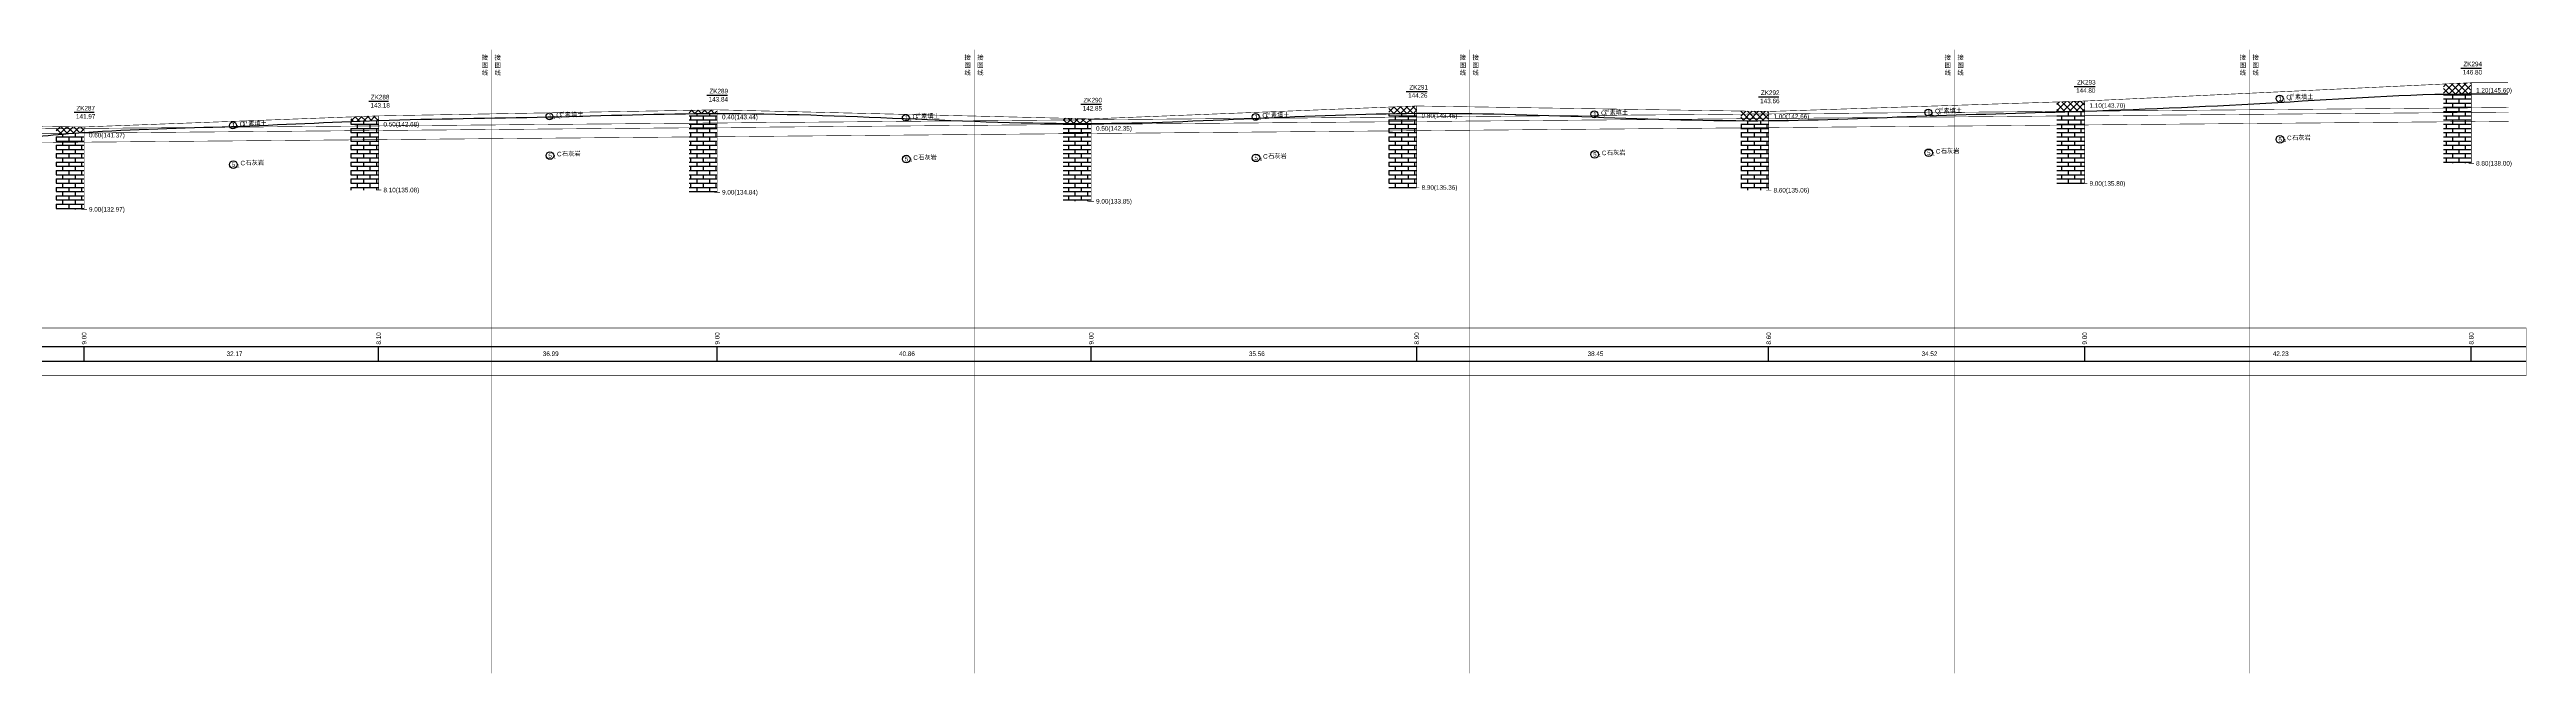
# Model space of a CAD drawing. Header units: inches. Extents: x -205 to 12199, y -11610 to -150.
# Drawn here: x 10846 to 12199, y -11593 to -11252 of the extents above; entities that cross this region are included whole.
import ezdxf

# ---------------------------------------------------------------- set-up
doc = ezdxf.new("R2010")
doc.units = ezdxf.units.IN
doc.header["$MEASUREMENT"] = 0
for name, pattern in [('ACAD_ISO03W100', [30, 12, -18]), ('ACAD_ISO05W100', [34, 24, -3, 0.5, -3, 0.5, -3]), ('ACAD_ISO12W100', [21, 12, -3, 0, -3, 0, -3])]:
    doc.linetypes.add(name, pattern=pattern)
for name, color, linetype in [('地质-地层符号', 3, 'Continuous'), ('地质-地层线', 7, 'Continuous'), ('地质-地面线', 7, 'Continuous'), ('地质-填充花纹', 4, 'Continuous'), ('地质-文字', 7, 'Continuous'), ('地质-标注栏', 7, 'Continuous'), ('地质-钻孔', 7, 'Continuous'), ('管底', 7, 'Continuous'), ('红线', 1, 'ACAD_ISO05W100')]:
    doc.layers.add(name, color=color, linetype=linetype)
doc.styles.add('LZ_PMT_LINE', font='', dxfattribs={"height": 2})
doc.styles.get("Standard").update_dxf_attribs({"font": ''})
doc.styles.add('地层编号', font='Comfont.shx', dxfattribs={"width": 0.7, "height": 2.5, "bigfont": 'Hztxt12a.shx'})
doc.styles.add('层底标注', font='Comfont.shx', dxfattribs={"width": 0.7, "height": 2.5, "bigfont": 'Hztxt12a.shx'})
doc.styles.add('岩土名称', font='Comfont.shx', dxfattribs={"width": 0.7, "height": 2.5, "bigfont": 'Hztxt12a.shx'})
doc.styles.add('时代', font='Comfont.shx', dxfattribs={"width": 0.7, "height": 2.5, "bigfont": 'Hztxt12a.shx'})
doc.styles.add('标注栏数据', font='Comfont.shx', dxfattribs={"width": 0.7, "height": 2.5, "bigfont": 'Hztxt12a.shx'})
doc.styles.add('钻孔标注', font='Comfont.shx', dxfattribs={"width": 0.7, "height": 2.5, "bigfont": 'Hztxt12a.shx'})
doc.styles.get('LZ_PMT_LINE').set_extended_font_data('SimSun')
doc.styles.get('Standard').set_extended_font_data('SimSun')
doc.linetypes.add('bzhjcx', pattern='A,0.001,[2,XX1.shx,S=1,R=0,X=1,Y=0],-2', length=2.001)
doc.linetypes.add('swx', pattern='A,7,-1.5,["●",LZ_PMT_LINE,S=0.05,R=0,X=0,Y=0],-1.5', length=10)
pattern_1 = [(0, (0, 0), (0, 2.3), []), (90, (0, 0), (-3.5, 2.3), [2.3, -2.3])]
pattern_2 = [(45, (0, 0), (-1.76776695, 1.76776695), []), (135, (0, 0), (-1.76776695, -1.76776695), [])]

msp = doc.modelspace()

# ---------------------------------------------------------------- hatches: boundary and pattern name
at = {"layer": '地质-填充花纹', "linetype": 'Continuous'}
h = msp.add_hatch(dxfattribs=at)
h.set_pattern_fill('GKSTT', scale=0.5, style=0, pattern_type=2)
h.set_pattern_definition(pattern_2)
h.paths.add_polyline_path([(11592.83621, -11287.06656), (11584.13294, -11287.15179), (11579.13351, -11287.22738), (11577.83621, -11287.25158), (11577.83621, -11283.66876), (11592.83621, -11283.07403)])
h = msp.add_hatch(dxfattribs=at)
h.set_pattern_fill('GKSTT', scale=0.5, style=0, pattern_type=2)
h.set_pattern_definition(pattern_2)
h.paths.add_polyline_path([(11957.68117, -11285.87201), (11951.58632, -11286.06557), (11946.58867, -11286.21899), (11942.68117, -11286.33592), (11942.68117, -11280.86764), (11957.68117, -11280.37233)])
h = msp.add_hatch(dxfattribs=at)
h.set_pattern_fill('GKSTT', scale=0.5, style=0, pattern_type=2)
h.set_pattern_definition(pattern_2)
h.paths.add_polyline_path([(12168.8423, -11276.36593), (12163.38996, -11276.40648), (12158.39046, -11276.47637), (12153.8423, -11276.56599), (12153.8423, -11271.08627), (12168.8423, -11270.37591)])
h = msp.add_hatch(dxfattribs=at)
h.set_pattern_fill('GKSHY', scale=0.5, style=0, pattern_type=2)
h.set_pattern_definition(pattern_1)
h.paths.add_polyline_path([(12168.8423, -11314.36407), (12153.8423, -11314.36407), (12153.8423, -11276.56599), (12158.39046, -11276.47637), (12163.38996, -11276.40648), (12168.8423, -11276.36593)])
h = msp.add_hatch(dxfattribs=at)
h.set_pattern_fill('GKSTT', scale=0.5, style=0, pattern_type=2)
h.set_pattern_definition(pattern_2)
h.paths.add_polyline_path([(10864.93399, -11294.511), (10864.93399, -11297.53364), (10857.574, -11298.10938), (10852.59172, -11298.52996), (10849.93399, -11298.76163), (10849.93399, -11294.32626)])
h = msp.add_hatch(dxfattribs=at)
h.set_pattern_fill('GKSTT', scale=0.5, style=0, pattern_type=2)
h.set_pattern_definition(pattern_2)
h.paths.add_polyline_path([(11025.76653, -11290.97262), (11020.53634, -11291.15039), (11015.53968, -11291.33301), (11010.76653, -11291.51749), (11010.76653, -11289.03778), (11025.76653, -11288.47353)])
h = msp.add_hatch(dxfattribs=at)
h.set_pattern_fill('GKSHY', scale=0.5, style=0, pattern_type=2)
h.set_pattern_definition(pattern_1)
h.paths.add_polyline_path([(11025.76653, -11328.96413), (11010.76653, -11328.96413), (11010.76653, -11291.51749), (11015.53968, -11291.33301), (11020.53634, -11291.15039), (11025.76653, -11290.97262)])
h = msp.add_hatch(dxfattribs=at)
h.set_pattern_fill('GKSTT', scale=0.5, style=0, pattern_type=2)
h.set_pattern_definition(pattern_2)
h.paths.add_polyline_path([(11210.7264, -11287.1651), (11203.47456, -11287.19405), (11198.47474, -11287.23646), (11195.7264, -11287.26865), (11195.7264, -11285.43619), (11210.7264, -11285.16857)])
h = msp.add_hatch(dxfattribs=at)
h.set_pattern_fill('GKSHY', scale=0.5, style=0, pattern_type=2)
h.set_pattern_definition(pattern_1)
h.paths.add_polyline_path([(11210.7264, -11330.16137), (11204.81151, -11330.09662), (11198.64603, -11330.06549), (11195.7264, -11330.05536), (11195.7264, -11287.26865), (11198.47474, -11287.23646), (11203.47456, -11287.19405), (11210.7264, -11287.1651)])
h = msp.add_hatch(dxfattribs=at)
h.set_pattern_fill('GKSTT', scale=0.5, style=0, pattern_type=2)
h.set_pattern_definition(pattern_2)
h.paths.add_polyline_path([(11415.02671, -11290.108), (11415.02671, -11292.6143), (11408.08074, -11292.62103), (11403.08079, -11292.59959), (11400.02671, -11292.57415), (11400.02671, -11289.74457)])
h = msp.add_hatch(dxfattribs=at)
h.set_pattern_fill('GKSHY', scale=0.5, style=0, pattern_type=2)
h.set_pattern_definition(pattern_1)
h.paths.add_polyline_path([(11403.08079, -11292.59959), (11408.08074, -11292.62103), (11415.02671, -11292.6143), (11415.02671, -11335.11207), (11409.08672, -11335.06482), (11402.89551, -11334.88229), (11400.02671, -11334.78118), (11400.02671, -11292.57415)])
h = msp.add_hatch(dxfattribs=at)
h.set_pattern_fill('GKSHY', scale=0.5, style=0, pattern_type=2)
h.set_pattern_definition(pattern_1)
h.paths.add_polyline_path([(11592.83621, -11327.56411), (11577.83621, -11327.56411), (11577.83621, -11287.25158), (11579.13351, -11287.22738), (11584.13294, -11287.15179), (11592.83621, -11287.06656)])
h = msp.add_hatch(dxfattribs=at)
h.set_pattern_fill('GKSTT', scale=0.5, style=0, pattern_type=2)
h.set_pattern_definition(pattern_2)
h.paths.add_polyline_path([(11785.06365, -11286.06017), (11785.06365, -11291.06539), (11779.17137, -11291.09653), (11774.17137, -11291.09918), (11770.06365, -11291.08488), (11770.06365, -11285.82607)])
h = msp.add_hatch(dxfattribs=at)
h.set_pattern_fill('GKSHY', scale=0.5, style=0, pattern_type=2)
h.set_pattern_definition(pattern_1)
h.paths.add_polyline_path([(11785.06365, -11329.06396), (11778.90643, -11329.06132), (11772.49875, -11328.99607), (11770.06365, -11328.96491), (11770.06365, -11291.08488), (11774.17137, -11291.09918), (11779.17137, -11291.09653), (11785.06365, -11291.06539)])
h = msp.add_hatch(dxfattribs=at)
h.set_pattern_fill('GKSHY', scale=0.5, style=0, pattern_type=2)
h.set_pattern_definition(pattern_1)
h.paths.add_polyline_path([(11957.68117, -11325.36407), (11942.68117, -11325.36407), (11942.68117, -11286.33592), (11946.58867, -11286.21899), (11951.58632, -11286.06557), (11957.68117, -11285.87201)])
h = msp.add_hatch(dxfattribs=at)
h.set_pattern_fill('GKSHY', scale=0.5, style=0, pattern_type=2)
h.set_pattern_definition(pattern_1)
h.paths.add_polyline_path([(10864.93399, -11339.51408), (10858.03586, -11339.51408), (10852.88388, -11339.39009), (10849.93399, -11339.29699), (10849.93399, -11298.76163), (10852.59172, -11298.52996), (10857.574, -11298.10938), (10864.93399, -11297.53364)])

# ---------------------------------------------------------------- linework, layer by layer
at = {"layer": '地质-地层符号', "color": 7, "linetype": 'Continuous'}
for centre, major_axis in [((12064.38674, -11279.03907), (0, 1.875)), ((10946.47526, -11293.6641), (0, 1.875)), ((11119.37147, -11288.73911), (0, 1.875)), ((11314.00155, -11289.56408), (0, 1.875)), ((11505.05646, -11289.01409), (0, 1.875)), ((11690.07493, -11287.61409), (0, 1.875)), ((11872.49741, -11286.63907), (0, 1.875)), ((11119.5798, -11310.11411), (0, 2.08333)), ((11314.20989, -11312.06404), (0, 2.08333)), ((11505.26479, -11311.38915), (0, 2.08333)), ((11690.28327, -11309.48909), (0, 2.08333)), ((11872.70574, -11308.63928), (0, 2.08333)), ((12064.59507, -11301.28911), (0, 2.08333)), ((10946.6836, -11315.03914), (0, 2.08333))]:
    msp.add_ellipse(centre, major_axis=major_axis, ratio=1, dxfattribs=at)
at = {"layer": '地质-地层线', "color": 7, "linetype": 'bzhjcx', "lineweight": 25}
msp.add_spline([(10662.19722, -11314.51408), (10763.69061, -11306.01408), (10842.62991, -11299.40297), (10865.18399, -11297.51408), (10945.60026, -11294.2391), (11026.01653, -11290.96412), (11118.49647, -11289.06411), (11210.9764, -11287.16411), (11313.12655, -11289.88908), (11415.27671, -11292.61406), (11504.18146, -11289.83909), (11593.08621, -11287.06411), (11689.19993, -11289.06409), (11785.31365, -11291.06407), (11871.62241, -11288.46407), (11957.93117, -11285.86407), (12063.51173, -11281.11407), (12169.0923, -11276.36407), (12179.0923, -11276.36407), (12189.0923, -11276.36407)], degree=3, dxfattribs=at)
at = {"layer": '地质-地面线', "color": 7, "linetype": 'Continuous', "const_width": 0.3}
msp.add_lwpolyline([(8964.80913, -11285.3141), (9185.36266, -11310.56411), (9416.23419, -11300.21408), (9604.85229, -11300.26405), (9801.91549, -11301.91406), (9979.49862, -11297.8141), (10124.79405, -11296.96411), (10288.72685, -11287.76405), (10470.39119, -11295.26405), (10662.19722, -11292.01408), (10865.18399, -11294.51408), (11026.01653, -11288.46412), (11210.9764, -11285.16411), (11415.27671, -11290.11406), (11593.08621, -11283.06411), (11785.31365, -11286.06407), (11957.93117, -11280.36407), (12169.0923, -11270.36407), (12189.0923, -11270.36407)], dxfattribs=at)
at = {"layer": '地质-标注栏', "color": 7, "linetype": 'Continuous', "const_width": 0.3}
for points in [[(419.52411, -11404.36426), (12199.09231, -11404.36426)], [(12199.09231, -11404.36426), (12199.09231, -11430.36426)], [(419.52411, -11430.36426), (12199.09231, -11430.36426)]]:
    msp.add_lwpolyline(points, dxfattribs=at)
at = {"layer": '地质-标注栏', "color": 7, "linetype": 'Continuous'}
for points in [[(419.52411, -11414.36426), (12199.09231, -11414.36426)], [(10865.18399, -11422.36426), (10865.18399, -11414.36426)], [(10865.18399, -11422.36426), (10865.18399, -11414.36426)], [(11026.01653, -11422.36426), (11026.01653, -11414.36426)], [(11026.01653, -11422.36426), (11026.01653, -11414.36426)], [(11210.9764, -11422.36426), (11210.9764, -11414.36426)], [(11210.9764, -11422.36426), (11210.9764, -11414.36426)], [(11415.27671, -11422.36426), (11415.27671, -11414.36426)], [(11415.27671, -11422.36426), (11415.27671, -11414.36426)], [(11593.08621, -11422.36426), (11593.08621, -11414.36426)], [(11593.08621, -11422.36426), (11593.08621, -11414.36426)], [(11785.31365, -11422.36426), (11785.31365, -11414.36426)], [(11785.31365, -11422.36426), (11785.31365, -11414.36426)], [(11957.93117, -11422.36426), (11957.93117, -11414.36426)], [(11957.93117, -11422.36426), (11957.93117, -11414.36426)], [(12169.0923, -11422.36426), (12169.0923, -11414.36426)], [(419.52411, -11422.36426), (12199.09231, -11422.36426)]]:
    msp.add_lwpolyline(points, dxfattribs=at)
at = {"layer": '地质-钻孔', "color": 7, "linetype": 'Continuous'}
for p, q in [((12163.4375, -11262.36426), (12174.74707, -11262.36426)), ((11020.61133, -11280.46387), (11031.4209, -11280.46387)), ((11205.32129, -11277.16406), (11216.63086, -11277.16406)), ((11409.62207, -11282.11426), (11420.93164, -11282.11426)), ((11587.38965, -11275.06445), (11598.78223, -11275.06445)), ((11779.7002, -11278.06445), (11790.92676, -11278.06445)), ((11952.23438, -11272.36426), (11963.62793, -11272.36426)), ((10859.7373, -11286.51367), (10870.63086, -11286.51367))]:
    msp.add_line(p, q, dxfattribs=at)
at = {"layer": '地质-钻孔', "color": 7, "const_width": 0.3, "flags": 128}
for points in [[(11593.08621, -11283.06411), (11593.08621, -11327.56411)], [(11957.93117, -11280.36407), (11957.93117, -11325.36407)], [(12169.0923, -11270.36407), (12169.0923, -11314.36407)], [(10865.18399, -11294.51408), (10865.18399, -11339.51408)], [(11026.01653, -11288.46412), (11026.01653, -11328.96413)], [(11210.9764, -11285.16411), (11210.9764, -11330.16411)], [(11415.27671, -11290.11406), (11415.27671, -11335.11406)], [(11785.31365, -11286.06407), (11785.31365, -11329.06407)]]:
    msp.add_lwpolyline(points, dxfattribs=at)
at = {"layer": '地质-钻孔', "color": 7, "linetype": 'Continuous', "const_width": 0.3, "flags": 128}
for points in [[(12167.5923, -11314.36407), (12170.5923, -11314.36407)], [(11024.51653, -11328.96413), (11027.51653, -11328.96413)], [(11209.4764, -11330.16411), (11212.4764, -11330.16411)], [(11413.77671, -11335.11406), (11416.77671, -11335.11406)], [(11591.58621, -11327.56411), (11594.58621, -11327.56411)], [(11783.81365, -11329.06407), (11786.81365, -11329.06407)], [(11956.43117, -11325.36407), (11959.43117, -11325.36407)], [(10863.68399, -11339.51408), (10866.68399, -11339.51408)]]:
    msp.add_lwpolyline(points, dxfattribs=at)
at = {"layer": '管底', "linetype": 'ACAD_ISO12W100', "const_width": 0.3}
msp.add_lwpolyline([(459.512, -11362.87056), (2694.53145, -11345.35696), (5007.02942, -11335.86537), (6821.8012, -11327.86442), (7998.19706, -11322.86387), (9188.66065, -11317.27629), (12189.51642, -11291.41155)], dxfattribs=at)
at = {"layer": '管底', "linetype": 'swx', "const_width": 0.3}
for points in [[(775.59398, -11354.36011), (2694.48381, -11337.85709), (5006.99863, -11328.36543), (6821.76814, -11320.36449), (7998.16518, -11315.36394), (9188.61073, -11309.77644), (12189.45177, -11283.91182)], [(775.61548, -11356.86002), (2694.49969, -11340.35705), (5007.0089, -11330.86541), (6821.77916, -11322.86447), (7998.17581, -11317.86392), (9188.62737, -11312.27639), (12189.47332, -11286.41173)]]:
    msp.add_lwpolyline(points, dxfattribs=at)
at = {"layer": '红线', "linetype": 'ACAD_ISO03W100', "ltscale": 0.4, "const_width": 0.2}
for points in [[(11087.84291, -11252.33759), (11087.84291, -11592.88942)], [(11351.47064, -11252.33759), (11351.47064, -11592.88942)], [(11622.01052, -11252.33759), (11622.01052, -11592.88942)], [(11886.87177, -11252.33759), (11886.87177, -11592.88942)], [(12048.05898, -11252.33759), (12048.05898, -11592.88942)]]:
    msp.add_lwpolyline(points, dxfattribs=at)

# ---------------------------------------------------------------- texts
at = {"layer": '地质-地层符号', "color": 7, "linetype": 'Continuous'}
for s, height, style, p in [('1', 2.5, '地层编号', (12063.76174, -11280.28907)), ('1', 1.625, '地层编号', (12066.26174, -11280.48907)), ('Q', 2.5, '时代', (12068.07424, -11279.48907)), ('素填土', 2.5, '岩土名称', (12072.7409, -11279.48907)), ('1', 2.5, '地层编号', (10945.85026, -11294.9141)), ('1', 1.625, '地层编号', (10948.35026, -11295.1141)), ('Q', 2.5, '时代', (10950.16276, -11294.1141)), ('素填土', 2.5, '岩土名称', (10954.82943, -11294.1141)), ('1', 2.5, '地层编号', (11118.74647, -11289.98911)), ('1', 1.625, '地层编号', (11121.24647, -11290.18911)), ('Q', 2.5, '时代', (11123.05897, -11289.18911)), ('素填土', 2.5, '岩土名称', (11127.72563, -11289.18911)), ('1', 2.5, '地层编号', (11313.37655, -11290.81408)), ('1', 1.625, '地层编号', (11315.87655, -11291.01408)), ('Q', 2.5, '时代', (11317.68905, -11290.01408)), ('素填土', 2.5, '岩土名称', (11322.35572, -11290.01408)), ('1', 2.5, '地层编号', (11504.43146, -11290.26409)), ('1', 1.625, '地层编号', (11506.93146, -11290.46409)), ('Q', 2.5, '时代', (11508.74396, -11289.46409)), ('素填土', 2.5, '岩土名称', (11513.41063, -11289.46409)), ('1', 2.5, '地层编号', (11689.44993, -11288.86409)), ('1', 1.625, '地层编号', (11691.94993, -11289.06409)), ('Q', 2.5, '时代', (11693.76243, -11288.06409)), ('素填土', 2.5, '岩土名称', (11698.4291, -11288.06409)), ('1', 2.5, '地层编号', (11871.87241, -11287.88907)), ('1', 1.625, '地层编号', (11874.37241, -11288.08907)), ('Q', 2.5, '时代', (11876.18491, -11287.08907)), ('素填土', 2.5, '岩土名称', (11880.85158, -11287.08907)), ('5', 2.5, '地层编号', (11118.74647, -11311.36411)), ('1', 1.625, '地层编号', (11121.66313, -11311.56411)), ('C', 2.5, '时代', (11123.47563, -11310.56411)), ('石灰岩', 2.5, '岩土名称', (11126.22563, -11310.56411)), ('C', 2.5, '时代', (11318.10572, -11312.51404)), ('石灰岩', 2.5, '岩土名称', (11320.85572, -11312.51404)), ('5', 2.5, '地层编号', (11504.43146, -11312.63915)), ('C', 2.5, '时代', (11509.16063, -11311.83915)), ('石灰岩', 2.5, '岩土名称', (11511.91063, -11311.83915)), ('5', 2.5, '地层编号', (11689.44993, -11310.73909)), ('1', 1.625, '地层编号', (11692.3666, -11310.93909)), ('C', 2.5, '时代', (11694.1791, -11309.93909)), ('石灰岩', 2.5, '岩土名称', (11696.9291, -11309.93909)), ('5', 2.5, '地层编号', (11871.87241, -11309.88928)), ('1', 1.625, '地层编号', (11874.78908, -11310.08928)), ('C', 2.5, '时代', (11876.60158, -11309.08928)), ('石灰岩', 2.5, '岩土名称', (11879.35158, -11309.08928)), ('5', 2.5, '地层编号', (12063.76174, -11302.53911)), ('1', 1.625, '地层编号', (12066.6784, -11302.73911)), ('C', 2.5, '时代', (12068.4909, -11301.73911)), ('石灰岩', 2.5, '岩土名称', (12071.2409, -11301.73911)), ('5', 2.5, '地层编号', (10945.85026, -11316.28914)), ('1', 1.625, '地层编号', (10948.76693, -11316.48914)), ('C', 2.5, '时代', (10950.57943, -11315.48914)), ('石灰岩', 2.5, '岩土名称', (10953.32943, -11315.48914)), ('5', 2.5, '地层编号', (11313.37655, -11313.31404)), ('1', 1.625, '地层编号', (11316.29322, -11313.51404)), ('1', 1.625, '地层编号', (11507.34813, -11312.83915))]:
    msp.add_text(s, height=height, dxfattribs=dict(at, style=style)).set_placement(p)
at = {"layer": '地质-地层符号', "color": 7, "linetype": 'Continuous', "style": '时代', "width": 0.8}
for s, p in [('4', (12070.10757, -11279.98907)), ('ml', (12070.10757, -11277.82241)), ('4', (10952.1961, -11294.6141)), ('ml', (10952.1961, -11292.44744)), ('4', (11125.0923, -11289.68911)), ('ml', (11125.0923, -11287.52245)), ('4', (11319.72239, -11290.51408)), ('ml', (11319.72239, -11288.34741)), ('4', (11510.77729, -11289.96409)), ('ml', (11510.77729, -11287.79742)), ('4', (11695.79577, -11288.56409)), ('ml', (11695.79577, -11286.39742)), ('4', (11878.21824, -11287.58907)), ('ml', (11878.21824, -11285.4224))]:
    msp.add_text(s, height=1.5, dxfattribs=at).set_placement(p)
at = {"layer": '地质-文字', "color": 7, "linetype": 'Continuous', "style": '层底标注'}
for s, p in [('1.10(143.70)', (11960.58117, -11284.04531)), ('1.20(145.60)', (12171.7423, -11275.74372)), ('0.50(142.68)', (11028.66653, -11294.27668)), ('0.40(143.44)', (11213.6264, -11290.32903)), ('0.50(142.35)', (11417.92671, -11296.57052)), ('0.80(143.46)', (11595.73621, -11289.66355)), ('1.00(142.66)', (11787.96365, -11289.99967)), ('0.60(141.37)', (10867.83399, -11300.24867)), ('9.00(135.80)', (11960.58117, -11326.61407)), ('8.80(138.00)', (12171.7423, -11315.61407)), ('8.10(135.08)', (11028.66653, -11330.21413)), ('9.00(134.84)', (11213.6264, -11331.41411)), ('9.00(133.85)', (11417.92671, -11336.36406)), ('8.90(135.36)', (11595.73621, -11328.81411)), ('8.60(135.06)', (11787.96365, -11330.31407)), ('9.00(132.97)', (10867.83399, -11340.76408))]:
    msp.add_text(s, height=2.5, dxfattribs=at).set_placement(p)
at = {"layer": '地质-标注栏', "color": 7, "linetype": 'Continuous', "style": '标注栏数据'}
for s, p in [('9.00', (10866.43399, -11413.36426)), ('8.10', (11027.26653, -11413.36426)), ('9.00', (11212.2264, -11413.36426)), ('9.00', (11416.52671, -11413.36426)), ('8.90', (11594.33621, -11413.36426)), ('8.60', (11786.56365, -11413.36426)), ('9.00', (11959.18117, -11413.36426)), ('8.80', (12170.3423, -11413.36426))]:
    msp.add_text(s, height=2.5, rotation=90.0000025, dxfattribs=at).set_placement(p)
for s, p in [('32.17', (10942.98359, -11419.61426)), ('36.99', (11115.73397, -11419.61426)), ('40.86', (11310.30572, -11419.61426)), ('35.56', (11501.41896, -11419.61426)), ('38.45', (11686.40827, -11419.61426)), ('34.52', (11868.83074, -11419.61426)), ('42.23', (12060.72007, -11419.61426))]:
    msp.add_text(s, height=2.5, dxfattribs=at).set_placement(p)
at = {"layer": '地质-钻孔', "color": 7, "linetype": 'Continuous', "style": '钻孔标注'}
for s, p in [('ZK293', (11953.72283, -11271.36407)), ('146.80', (12164.43754, -11265.86407)), ('ZK294', (12164.80064, -11261.36407)), ('ZK287', (10860.93399, -11285.51408)), ('143.18', (11021.61177, -11283.96412)), ('ZK288', (11021.76653, -11279.46412)), ('143.84', (11206.32164, -11280.66411)), ('ZK289', (11206.7264, -11276.16411)), ('142.85', (11410.62195, -11285.61406)), ('ZK290', (11411.02671, -11281.11406)), ('144.26', (11588.38979, -11278.56411)), ('ZK291', (11589.04455, -11274.06411)), ('143.66', (11780.70056, -11281.56407)), ('ZK292', (11781.06365, -11277.06407)), ('144.80', (11953.23474, -11275.86407)), ('141.97', (10860.73756, -11290.01408))]:
    msp.add_text(s, height=2.5, dxfattribs=at).set_placement(p)
at = {"layer": '红线', "char_height": 2.5, "attachment_point": 1}
for insert in [(11082.38253, -11255.28133), (11089.34785, -11255.28133), (11346.01025, -11255.28133), (11352.97557, -11255.28133), (11616.55014, -11255.28133), (11623.51546, -11255.28133), (11881.41139, -11255.28133), (11888.37671, -11255.28133), (12042.5986, -11255.28133), (12049.56392, -11255.28133)]:
    msp.add_mtext_dynamic_manual_height_columns('接图线', width=3.594619, gutter_width=12.5, heights=[0], dxfattribs=dict(at, insert=insert))

doc.saveas('drawing.dxf')
